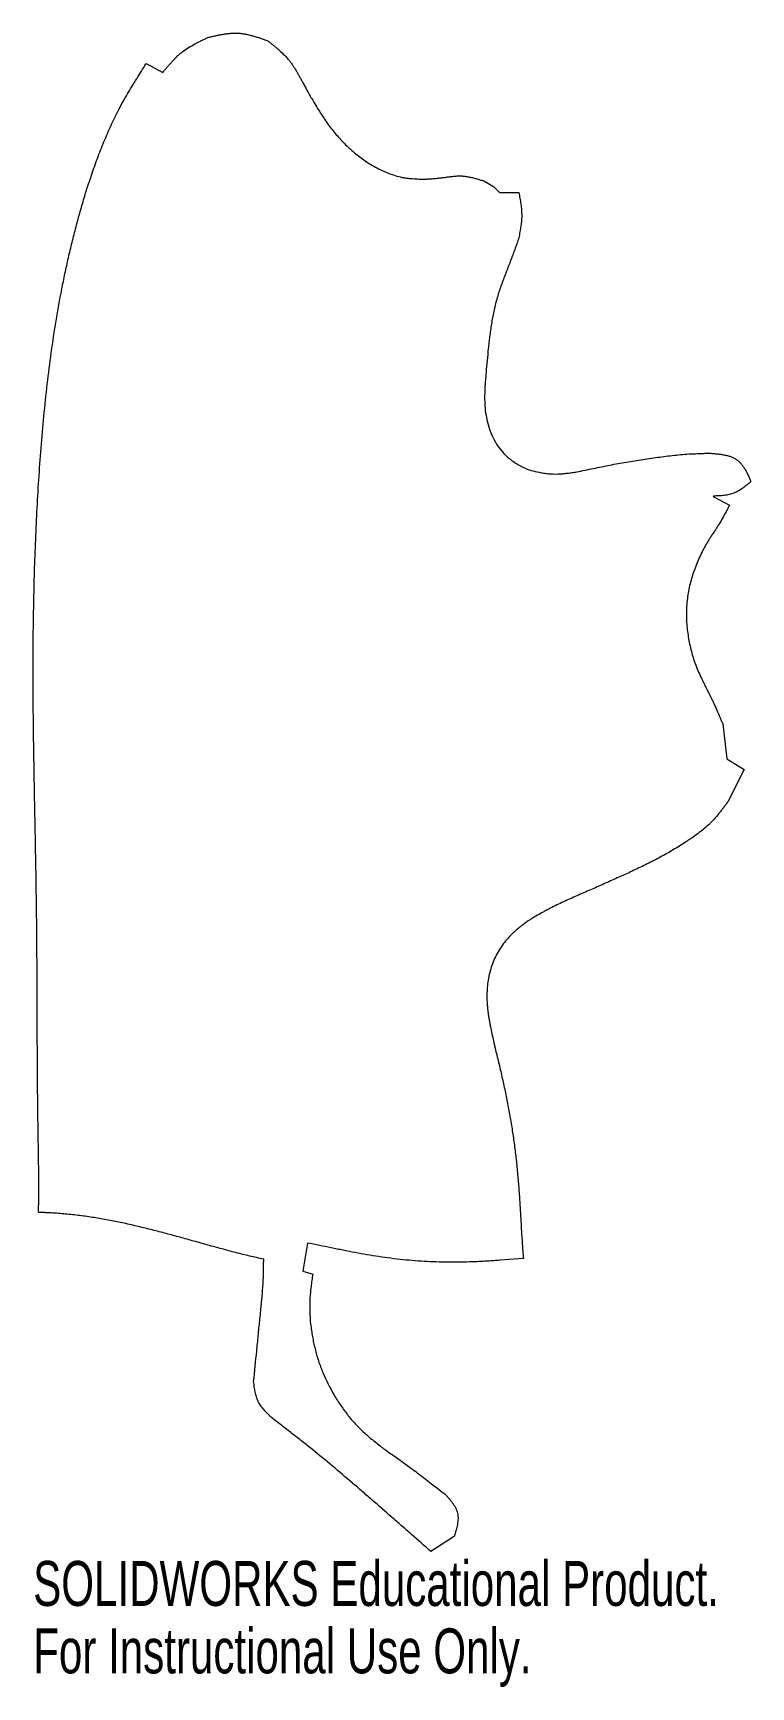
# Model space of a CAD drawing. Header units: millimetres. Extents: x -146 to -69, y -112 to 66.
import ezdxf

# ---------------------------------------------------------------- set-up
doc = ezdxf.new("R2010")
doc.units = ezdxf.units.MM
doc.styles.add('SLDTEXTSTYLE0', font='TXT', dxfattribs={"width": 0.7})

msp = doc.modelspace()

# ---------------------------------------------------------------- linework, layer by layer
at = {"color": 144, "linetype": 'Continuous', "lineweight": 18}
for p, q in [((-133.95, 62.3), (-132.16, 61.36)), ((-97.67, 49.69), (-96.63, 49.07)), ((-96.63, 49.07), (-95.99, 48.43)), ((-95.99, 48.43), (-93.9, 48.44)), ((-72.97, 15.79), (-73, 15.76)), ((-73, 15.76), (-71.25, 14.82)), ((-71.99, -8.69), (-71.55, -12.44)), ((-71.55, -12.44), (-69.68, -13.59)), ((-69.68, -13.59), (-71.44, -17.08)), ((-116.61, -64.52), (-117.12, -67.53)), ((-117.12, -67.53), (-116.04, -67.87)), ((-93.41, -66.19), (-95.93, -66.38)), ((-102.78, -90.79), (-102.17, -91.28)), ((-102.17, -91.28), (-101.83, -91.5)), ((-100.9, -96.12), (-103.34, -97.69)), ((-100.82, -96.04), (-100.9, -96.12))]:
    msp.add_line(p, q, dxfattribs=at)
for points, knots in [([(-132.16, 61.36), (-132.07, 61.46), (-131.9, 61.66), (-131.65, 61.96), (-131.4, 62.25), (-131.05, 62.64), (-130.69, 63.01), (-130.31, 63.35), (-129.91, 63.67), (-129.38, 64.04), (-128.82, 64.36), (-128.36, 64.6), (-128.02, 64.77), (-127.66, 64.94), (-127.43, 65.05), (-127.31, 65.11)], [0, 0, 0, 0, 0.063148, 0.126207, 0.189094, 0.251746, 0.376212, 0.438085, 0.499823, 0.623466, 0.748051, 0.810761, 0.873701, 0.936807, 1, 1, 1, 1]), ([(-127.31, 65.11), (-127.17, 65.14), (-126.9, 65.21), (-126.49, 65.3), (-126.08, 65.39), (-125.68, 65.46), (-125.27, 65.52), (-124.73, 65.58), (-124.19, 65.59), (-123.65, 65.54), (-123.25, 65.47), (-122.86, 65.39), (-122.46, 65.28), (-122.06, 65.16), (-121.67, 65.03), (-121.27, 64.9), (-121.01, 64.8), (-120.88, 64.75)], [0, 0, 0, 0, 0.063725, 0.127291, 0.190556, 0.253404, 0.315761, 0.377616, 0.500106, 0.561229, 0.622612, 0.684425, 0.74674, 0.809546, 0.872774, 0.936307, 1, 1, 1, 1]), ([(-120.88, 64.75), (-120.78, 64.68), (-120.59, 64.52), (-120.3, 64.29), (-120.02, 64.06), (-119.64, 63.74), (-119.2, 63.33), (-118.78, 62.89), (-118.47, 62.52), (-118.26, 62.22), (-118.06, 61.92), (-117.87, 61.61), (-117.68, 61.3), (-117.5, 60.97), (-117.36, 60.71), (-117.24, 60.49), (-117.14, 60.31), (-117, 60.04), (-116.76, 59.61), (-116.47, 59.09), (-116.11, 58.46), (-115.73, 57.83), (-115.33, 57.17), (-114.93, 56.55), (-114.52, 55.95), (-113.94, 55.17), (-113.16, 54.23), (-112.13, 53.19), (-111.01, 52.25), (-109.8, 51.42), (-108.83, 50.91), (-108.16, 50.62), (-107.71, 50.44), (-107.13, 50.24), (-106.54, 50.09), (-106.06, 50), (-105.7, 49.96), (-105.33, 49.93), (-104.97, 49.9), (-104.6, 49.89), (-104.36, 49.88), (-104.24, 49.88)], [0, 0, 0, 0, 0.015806, 0.031593, 0.047344, 0.063044, 0.094259, 0.125259, 0.140734, 0.156237, 0.171789, 0.187399, 0.203062, 0.218766, 0.234488, 0.242349, 0.250206, 0.260668, 0.281545, 0.312771, 0.337711, 0.375128, 0.40635, 0.437588, 0.468828, 0.50007, 0.562533, 0.624999, 0.687483, 0.749943, 0.812397, 0.828047, 0.843718, 0.875046, 0.906277, 0.921856, 0.937433, 0.953033, 0.968665, 0.984325, 1, 1, 1, 1]), ([(-140.42, 48.48), (-140.37, 48.63), (-140.27, 48.93), (-140.07, 49.54), (-139.82, 50.3), (-139.51, 51.2), (-139.18, 52.1), (-138.84, 53), (-138.36, 54.18), (-137.85, 55.35), (-137.31, 56.51), (-136.95, 57.22), (-136.66, 57.79), (-136.35, 58.35), (-135.95, 59.04), (-135.46, 59.86), (-134.96, 60.68), (-134.45, 61.49), (-134.11, 62.03), (-133.95, 62.3)], [0, 0, 0, 0, 0.031251, 0.0625, 0.124996, 0.187489, 0.249988, 0.31249, 0.37499, 0.499987, 0.562502, 0.62501, 0.656258, 0.687503, 0.749997, 0.812506, 0.875014, 0.93751, 1, 1, 1, 1]), ([(-104.24, 49.88), (-104.1, 49.88), (-103.82, 49.89), (-103.41, 49.91), (-103, 49.94), (-102.65, 49.97), (-102.37, 50), (-102.17, 50.03), (-101.96, 50.05), (-101.75, 50.08), (-101.55, 50.11), (-101.27, 50.15), (-100.93, 50.19), (-100.52, 50.22), (-100.1, 50.23), (-99.69, 50.19), (-99.29, 50.13), (-98.88, 50.04), (-98.48, 49.93), (-98.14, 49.84), (-97.87, 49.75), (-97.74, 49.71), (-97.67, 49.69)], [0, 0, 0, 0, 0.062297, 0.12462, 0.187005, 0.249509, 0.280831, 0.312215, 0.343648, 0.375102, 0.406544, 0.437942, 0.500489, 0.562593, 0.6243, 0.685939, 0.747877, 0.810291, 0.873196, 0.936491, 0.968232, 1, 1, 1, 1]), ([(-145.5, -61.22), (-145.5, -60.93), (-145.49, -60.36), (-145.47, -59.5), (-145.47, -58.64), (-145.47, -57.77), (-145.48, -56.91), (-145.5, -55.77), (-145.52, -54.62), (-145.53, -53.47), (-145.55, -52.32), (-145.58, -50.31), (-145.61, -47.44), (-145.63, -44.58), (-145.64, -42.28), (-145.64, -40.56), (-145.65, -38.84), (-145.66, -36.54), (-145.67, -33.67), (-145.7, -30.23), (-145.74, -26.78), (-145.8, -23.34), (-145.85, -20.47), (-145.9, -18.18), (-145.94, -15.88), (-145.99, -13.01), (-146.05, -9.57), (-146.08, -6.12), (-146.09, -2.68), (-146.07, 1.91), (-145.96, 7.65), (-145.68, 14.53), (-145.23, 21.4), (-144.68, 27.12), (-144.09, 31.67), (-143.56, 35.08), (-143.04, 37.9), (-142.58, 40.15), (-142.2, 41.83), (-141.8, 43.5), (-141.44, 44.89), (-141.14, 46), (-140.91, 46.83), (-140.66, 47.65), (-140.5, 48.2), (-140.42, 48.48)], [0, 0, 0, 0, 0.007813, 0.015626, 0.023438, 0.03125, 0.039063, 0.046876, 0.062501, 0.070313, 0.078126, 0.093751, 0.125001, 0.156251, 0.171877, 0.187502, 0.203127, 0.218752, 0.250002, 0.281252, 0.312502, 0.343753, 0.375003, 0.390628, 0.406253, 0.437503, 0.468753, 0.500004, 0.531254, 0.562504, 0.625003, 0.687503, 0.750001, 0.812499, 0.843748, 0.874998, 0.906248, 0.921873, 0.937498, 0.953124, 0.96875, 0.976562, 0.984374, 0.992187, 1, 1, 1, 1]), ([(-93.9, 48.44), (-93.88, 48.34), (-93.84, 48.13), (-93.78, 47.82), (-93.73, 47.5), (-93.66, 47.09), (-93.61, 46.67), (-93.59, 46.25), (-93.58, 45.83), (-93.61, 45.31), (-93.68, 44.79), (-93.75, 44.37), (-93.81, 44.06), (-93.87, 43.75), (-93.91, 43.54), (-93.93, 43.44)], [0, 0, 0, 0, 0.063028, 0.125979, 0.188785, 0.251392, 0.3759, 0.437858, 0.499713, 0.623601, 0.748295, 0.81099, 0.873877, 0.936903, 1, 1, 1, 1]), ([(-93.93, 43.44), (-94.01, 43.22), (-94.16, 42.79), (-94.48, 41.93), (-94.75, 41.18), (-95, 40.54), (-95.12, 40.22), (-95.25, 39.9), (-95.41, 39.47), (-95.62, 38.94), (-95.85, 38.29), (-96.07, 37.64), (-96.33, 36.76), (-96.55, 35.87), (-96.73, 34.98), (-96.84, 34.3), (-96.93, 33.73), (-96.99, 33.28), (-97.03, 33.05), (-97.04, 32.94)], [0, 0, 0, 0, 0.06249, 0.124979, 0.249957, 0.281204, 0.312453, 0.343702, 0.374951, 0.437442, 0.49993, 0.562441, 0.624978, 0.750008, 0.812485, 0.874966, 0.937473, 0.968736, 1, 1, 1, 1]), ([(-97.04, 32.94), (-97.06, 32.73), (-97.11, 32.3), (-97.2, 31.44), (-97.3, 30.37), (-97.4, 29.3), (-97.47, 28.45), (-97.51, 28.02), (-97.53, 27.8)], [0, 0, 0, 0, 0.1250027, 0.2500041, 0.5000003, 0.7499963, 0.8749976, 1, 1, 1, 1]), ([(-97.53, 27.8), (-97.53, 27.72), (-97.54, 27.55), (-97.55, 27.21), (-97.57, 26.78), (-97.57, 26.27), (-97.56, 25.59), (-97.48, 24.74), (-97.28, 23.73), (-96.98, 22.76), (-96.56, 21.82), (-96.01, 20.95), (-95.3, 20.14), (-94.58, 19.55), (-93.92, 19.14), (-93.44, 18.89), (-92.99, 18.7), (-92.44, 18.51), (-91.85, 18.37), (-91.22, 18.26), (-90.55, 18.18), (-89.86, 18.16), (-89.18, 18.2), (-88.68, 18.26), (-88.25, 18.31), (-87.92, 18.36), (-87.75, 18.39), (-87.66, 18.4)], [0, 0, 0, 0, 0.015626, 0.031249, 0.06248, 0.093687, 0.124889, 0.187356, 0.249867, 0.312377, 0.374874, 0.437396, 0.499915, 0.571352, 0.607111, 0.642864, 0.669662, 0.696448, 0.750045, 0.781345, 0.812635, 0.875094, 0.906276, 0.937476, 0.968721, 0.984359, 1, 1, 1, 1]), ([(-87.66, 18.4), (-87.37, 18.46), (-86.78, 18.58), (-85.89, 18.77), (-85, 18.95), (-84.12, 19.13), (-83.23, 19.3), (-82.04, 19.51), (-80.55, 19.75), (-79.06, 19.96), (-77.86, 20.11), (-76.96, 20.22), (-76.06, 20.3), (-75.15, 20.35), (-74.4, 20.38), (-73.8, 20.4), (-73.5, 20.4), (-73.34, 20.41)], [0, 0, 0, 0, 0.062497, 0.124994, 0.187493, 0.249991, 0.312488, 0.374987, 0.499982, 0.624973, 0.687493, 0.750009, 0.812495, 0.874968, 0.93747, 0.968733, 1, 1, 1, 1]), ([(-73.34, 20.41), (-73.28, 20.4), (-73.15, 20.39), (-72.89, 20.37), (-72.57, 20.34), (-72.19, 20.29), (-71.83, 20.23), (-71.47, 20.16), (-71.13, 20.05), (-70.82, 19.92), (-70.57, 19.78), (-70.39, 19.65), (-70.22, 19.51), (-70.02, 19.3), (-69.81, 19.03), (-69.61, 18.73), (-69.44, 18.41), (-69.27, 18.07), (-69.14, 17.78), (-69.04, 17.54), (-68.98, 17.42), (-68.96, 17.37)], [0, 0, 0, 0, 0.033584, 0.067102, 0.133678, 0.199241, 0.263375, 0.325786, 0.386361, 0.445245, 0.502917, 0.53158, 0.560309, 0.618452, 0.678117, 0.739603, 0.802876, 0.867667, 0.933549, 0.966739, 1, 1, 1, 1]), ([(-68.96, 17.37), (-69.03, 17.3), (-69.17, 17.18), (-69.39, 16.99), (-69.6, 16.81), (-69.82, 16.64), (-70.05, 16.49), (-70.28, 16.34), (-70.52, 16.22), (-70.85, 16.08), (-71.29, 15.95), (-71.74, 15.88), (-72.12, 15.84), (-72.4, 15.82), (-72.68, 15.81), (-72.87, 15.8), (-72.97, 15.79)], [0, 0, 0, 0, 0.063962, 0.127695, 0.190993, 0.253696, 0.315713, 0.377054, 0.437858, 0.49842, 0.620269, 0.744599, 0.807787, 0.871527, 0.935661, 1, 1, 1, 1]), ([(-71.25, 14.82), (-71.32, 14.7), (-71.44, 14.47), (-71.69, 14), (-72, 13.42), (-72.34, 12.85), (-72.62, 12.41), (-72.78, 12.15), (-72.93, 11.93), (-73.08, 11.71), (-73.27, 11.42), (-73.48, 11.08), (-73.69, 10.75), (-73.89, 10.4), (-74.14, 9.94), (-74.43, 9.35), (-74.75, 8.62), (-75.03, 7.88), (-75.29, 7.13), (-75.57, 6.11), (-75.77, 5.03), (-75.87, 3.98), (-75.9, 3.19), (-75.88, 2.43), (-75.8, 1.38), (-75.6, 0.07), (-75.32, -1.08), (-75.08, -1.84), (-74.9, -2.34), (-74.66, -2.95), (-74.39, -3.55), (-74.16, -4.03), (-73.99, -4.39), (-73.81, -4.74), (-73.63, -5.09), (-73.45, -5.45), (-73.28, -5.8), (-73.1, -6.16), (-72.88, -6.63), (-72.61, -7.24), (-72.35, -7.84), (-72.14, -8.33), (-72.04, -8.57), (-71.99, -8.69)], [0, 0, 0, 0, 0.015633, 0.031264, 0.062509, 0.093734, 0.10935, 0.124973, 0.130182, 0.140601, 0.156227, 0.171847, 0.187458, 0.203067, 0.218684, 0.249944, 0.281233, 0.312511, 0.343762, 0.375004, 0.437507, 0.473241, 0.500041, 0.531302, 0.562551, 0.625059, 0.68756, 0.703178, 0.718797, 0.750047, 0.781317, 0.796949, 0.812576, 0.828198, 0.843817, 0.859433, 0.875045, 0.890655, 0.906266, 0.937497, 0.968743, 0.984371, 1, 1, 1, 1]), ([(-71.44, -17.08), (-71.52, -17.19), (-71.68, -17.4), (-71.91, -17.71), (-72.16, -18.03), (-72.48, -18.44), (-72.82, -18.84), (-73.18, -19.23), (-73.55, -19.6), (-74.05, -20.03), (-74.67, -20.52), (-75.21, -20.9), (-75.65, -21.2), (-76.31, -21.63), (-77.09, -22.12), (-78, -22.65), (-78.92, -23.16), (-80.1, -23.76), (-81.52, -24.45), (-82.95, -25.11), (-84.16, -25.64), (-85.12, -26.07), (-85.84, -26.39), (-86.57, -26.7), (-87.53, -27.13), (-88.49, -27.56), (-89.45, -28), (-90.16, -28.34), (-90.75, -28.64), (-91.21, -28.89), (-91.67, -29.14), (-92.13, -29.41), (-92.58, -29.69), (-92.8, -29.82), (-92.91, -29.89)], [0, 0, 0, 0, 0.0157114, 0.0314114, 0.04709, 0.0627397, 0.0939409, 0.1095053, 0.1250639, 0.1562317, 0.187518, 0.2188886, 0.234575, 0.2502418, 0.3127359, 0.3439435, 0.3751666, 0.4376618, 0.5001541, 0.562628, 0.6251059, 0.6563468, 0.6875877, 0.7188273, 0.7500645, 0.812538, 0.8437859, 0.8750401, 0.9062806, 0.9218948, 0.9375082, 0.9687456, 0.9843715, 1, 1, 1, 1]), ([(-92.91, -29.89), (-93.02, -29.97), (-93.24, -30.13), (-93.56, -30.37), (-93.88, -30.62), (-94.19, -30.88), (-94.49, -31.15), (-94.88, -31.53), (-95.32, -32.03), (-95.81, -32.69), (-96.23, -33.38), (-96.59, -34.1), (-96.87, -34.86), (-97.09, -35.64), (-97.23, -36.44), (-97.31, -37.24), (-97.34, -38.05), (-97.31, -38.73), (-97.26, -39.26), (-97.22, -39.66), (-97.16, -40.06), (-97.09, -40.46), (-97.02, -40.86), (-96.98, -41.12), (-96.95, -41.26)], [0, 0, 0, 0, 0.031286, 0.06255, 0.093779, 0.124977, 0.156176, 0.18741, 0.249952, 0.312526, 0.375052, 0.437547, 0.500071, 0.562598, 0.625092, 0.687609, 0.75013, 0.812624, 0.843851, 0.875061, 0.906274, 0.937502, 0.968747, 1, 1, 1, 1]), ([(-96.95, -41.26), (-96.9, -41.51), (-96.79, -42.03), (-96.65, -42.67), (-96.53, -43.18), (-96.41, -43.7), (-96.29, -44.21), (-96.17, -44.72), (-96.04, -45.23), (-95.83, -46.12), (-95.54, -47.4), (-95.21, -48.95), (-94.91, -50.5), (-94.65, -52.05), (-94.42, -53.61), (-94.22, -55.18), (-94.06, -56.75), (-93.92, -58.32), (-93.81, -59.89), (-93.73, -61.2), (-93.67, -62.25), (-93.63, -63.04), (-93.58, -63.83), (-93.53, -64.61), (-93.47, -65.4), (-93.43, -65.92), (-93.41, -66.19)], [0, 0, 0, 0, 0.031251, 0.062501, 0.078125, 0.093749, 0.124998, 0.140623, 0.156249, 0.1875, 0.249999, 0.312499, 0.375, 0.4375, 0.500001, 0.562502, 0.625002, 0.687503, 0.750002, 0.812502, 0.843752, 0.875002, 0.906251, 0.9375, 0.96875, 1, 1, 1, 1]), ([(-121.31, -66.26), (-121.57, -66.2), (-122.07, -66.09), (-122.82, -65.92), (-123.58, -65.74), (-124.33, -65.55), (-125.08, -65.35), (-126.07, -65.08), (-127.07, -64.81), (-128.06, -64.53), (-128.81, -64.32), (-129.55, -64.11), (-130.55, -63.84), (-131.79, -63.5), (-133.29, -63.11), (-134.79, -62.74), (-136.3, -62.39), (-137.82, -62.08), (-139.34, -61.81), (-140.87, -61.59), (-142.16, -61.44), (-143.18, -61.35), (-143.96, -61.3), (-144.6, -61.26), (-145.12, -61.24), (-145.37, -61.22), (-145.5, -61.22)], [0, 0, 0, 0, 0.031252, 0.062502, 0.093749, 0.124996, 0.156246, 0.187498, 0.249997, 0.281246, 0.312494, 0.343743, 0.374992, 0.437491, 0.499989, 0.562489, 0.624989, 0.687489, 0.749988, 0.812494, 0.875001, 0.906247, 0.937493, 0.968744, 0.984372, 1, 1, 1, 1]), ([(-95.93, -66.38), (-96.15, -66.39), (-96.58, -66.42), (-97.23, -66.47), (-97.88, -66.5), (-99.18, -66.57), (-101.14, -66.61), (-103.74, -66.54), (-106.34, -66.34), (-108.93, -66), (-111.07, -65.64), (-112.56, -65.34), (-113.42, -65.17), (-114.69, -64.91), (-115.76, -64.7), (-116.61, -64.52)], [0, 0, 0, 0, 0.031253, 0.062504, 0.093754, 0.125002, 0.250002, 0.375002, 0.500001, 0.625001, 0.75, 0.8125, 0.84375, 0.875001, 1, 1, 1, 1]), ([(-122.39, -79.42), (-122.28, -78.32), (-122.11, -76.68), (-121.9, -74.49), (-121.76, -73.12), (-121.65, -72.02), (-121.59, -71.34), (-121.53, -70.79), (-121.48, -70.24), (-121.42, -69.56), (-121.37, -68.87), (-121.35, -68.32), (-121.33, -67.77), (-121.32, -67.22), (-121.32, -66.67), (-121.31, -66.39), (-121.31, -66.26)], [0, 0, 0, 0, 0.249993, 0.374991, 0.499975, 0.56247, 0.624978, 0.656238, 0.687501, 0.750013, 0.812497, 0.843733, 0.874973, 0.937474, 0.968735, 1, 1, 1, 1]), ([(-116.04, -67.87), (-116.06, -67.98), (-116.09, -68.21), (-116.15, -68.65), (-116.23, -69.21), (-116.3, -69.88), (-116.37, -70.77), (-116.38, -71.9), (-116.3, -73.02), (-116.18, -73.91), (-116.04, -74.8), (-115.81, -75.9), (-115.44, -77.2), (-114.81, -78.88), (-114, -80.5), (-113.03, -82.01), (-112.23, -83.1), (-111.5, -83.95), (-110.87, -84.59), (-110.37, -85.05), (-109.86, -85.49), (-109.34, -85.91), (-108.9, -86.26), (-108.54, -86.53), (-108.36, -86.67), (-108.27, -86.73)], [0, 0, 0, 0, 0.015642, 0.031281, 0.062539, 0.093761, 0.124957, 0.187393, 0.249951, 0.28124, 0.312511, 0.375, 0.437488, 0.500007, 0.624916, 0.687441, 0.750043, 0.812582, 0.843799, 0.874985, 0.906182, 0.937419, 0.968697, 0.984347, 1, 1, 1, 1]), ([(-120.48, -83.27), (-120.55, -83.21), (-120.69, -83.07), (-120.89, -82.87), (-121.09, -82.67), (-121.27, -82.46), (-121.45, -82.25), (-121.67, -81.96), (-121.91, -81.58), (-122.07, -81.15), (-122.17, -80.8), (-122.23, -80.53), (-122.28, -80.26), (-122.32, -79.98), (-122.35, -79.7), (-122.37, -79.51), (-122.39, -79.42)], [0, 0, 0, 0, 0.064212, 0.128204, 0.191772, 0.254754, 0.317047, 0.378632, 0.500089, 0.621514, 0.683073, 0.745338, 0.808294, 0.871839, 0.935808, 1, 1, 1, 1]), ([(-103.34, -97.69), (-104.04, -97.08), (-104.92, -96.31), (-105.97, -95.38), (-106.67, -94.77), (-107.9, -93.69), (-109.31, -92.46), (-110.72, -91.24), (-112.13, -90.02), (-113.91, -88.51), (-115.71, -87.02), (-117.17, -85.86), (-118.27, -84.99), (-119.38, -84.13), (-120.12, -83.56), (-120.48, -83.27)], [0, 0, 0, 0, 0.125, 0.15625, 0.1875, 0.25, 0.375, 0.4375, 0.5, 0.625, 0.749999, 0.8125, 0.875, 0.9375, 1, 1, 1, 1]), ([(-108.27, -86.73), (-108.04, -86.9), (-107.57, -87.22), (-106.87, -87.72), (-106.18, -88.22), (-105.49, -88.72), (-104.81, -89.23), (-104.13, -89.75), (-103.45, -90.27), (-103.01, -90.62), (-102.78, -90.79)], [0, 0, 0, 0, 0.1250158, 0.2500234, 0.3750176, 0.5000005, 0.6249832, 0.7499772, 0.8749844, 1, 1, 1, 1]), ([(-101.83, -91.5), (-101.75, -91.59), (-101.61, -91.75), (-101.39, -92), (-101.19, -92.25), (-101, -92.51), (-100.82, -92.76), (-100.68, -93.03), (-100.56, -93.3), (-100.48, -93.58), (-100.43, -93.87), (-100.42, -94.17), (-100.45, -94.47), (-100.49, -94.78), (-100.56, -95.09), (-100.64, -95.4), (-100.73, -95.72), (-100.79, -95.93), (-100.82, -96.04)], [0, 0, 0, 0, 0.06628, 0.132076, 0.196942, 0.260505, 0.32252, 0.382926, 0.441913, 0.500006, 0.558098, 0.617084, 0.677488, 0.739501, 0.803063, 0.867927, 0.933721, 1, 1, 1, 1])]:
    msp.add_open_spline(points, degree=3, knots=knots, dxfattribs=at)

# ---------------------------------------------------------------- texts
at = {"color": 7, "linetype": 'Continuous', "char_height": 4.8336, "attachment_point": 1, "style": 'SLDTEXTSTYLE0'}
for s, insert in [('SOLIDWORKS Educational Product.', (-146.08, -98.71)), ('For Instructional Use Only.', (-146.08, -105.96))]:
    msp.add_mtext(s, dxfattribs=dict(at, insert=insert))

doc.saveas('drawing.dxf')
